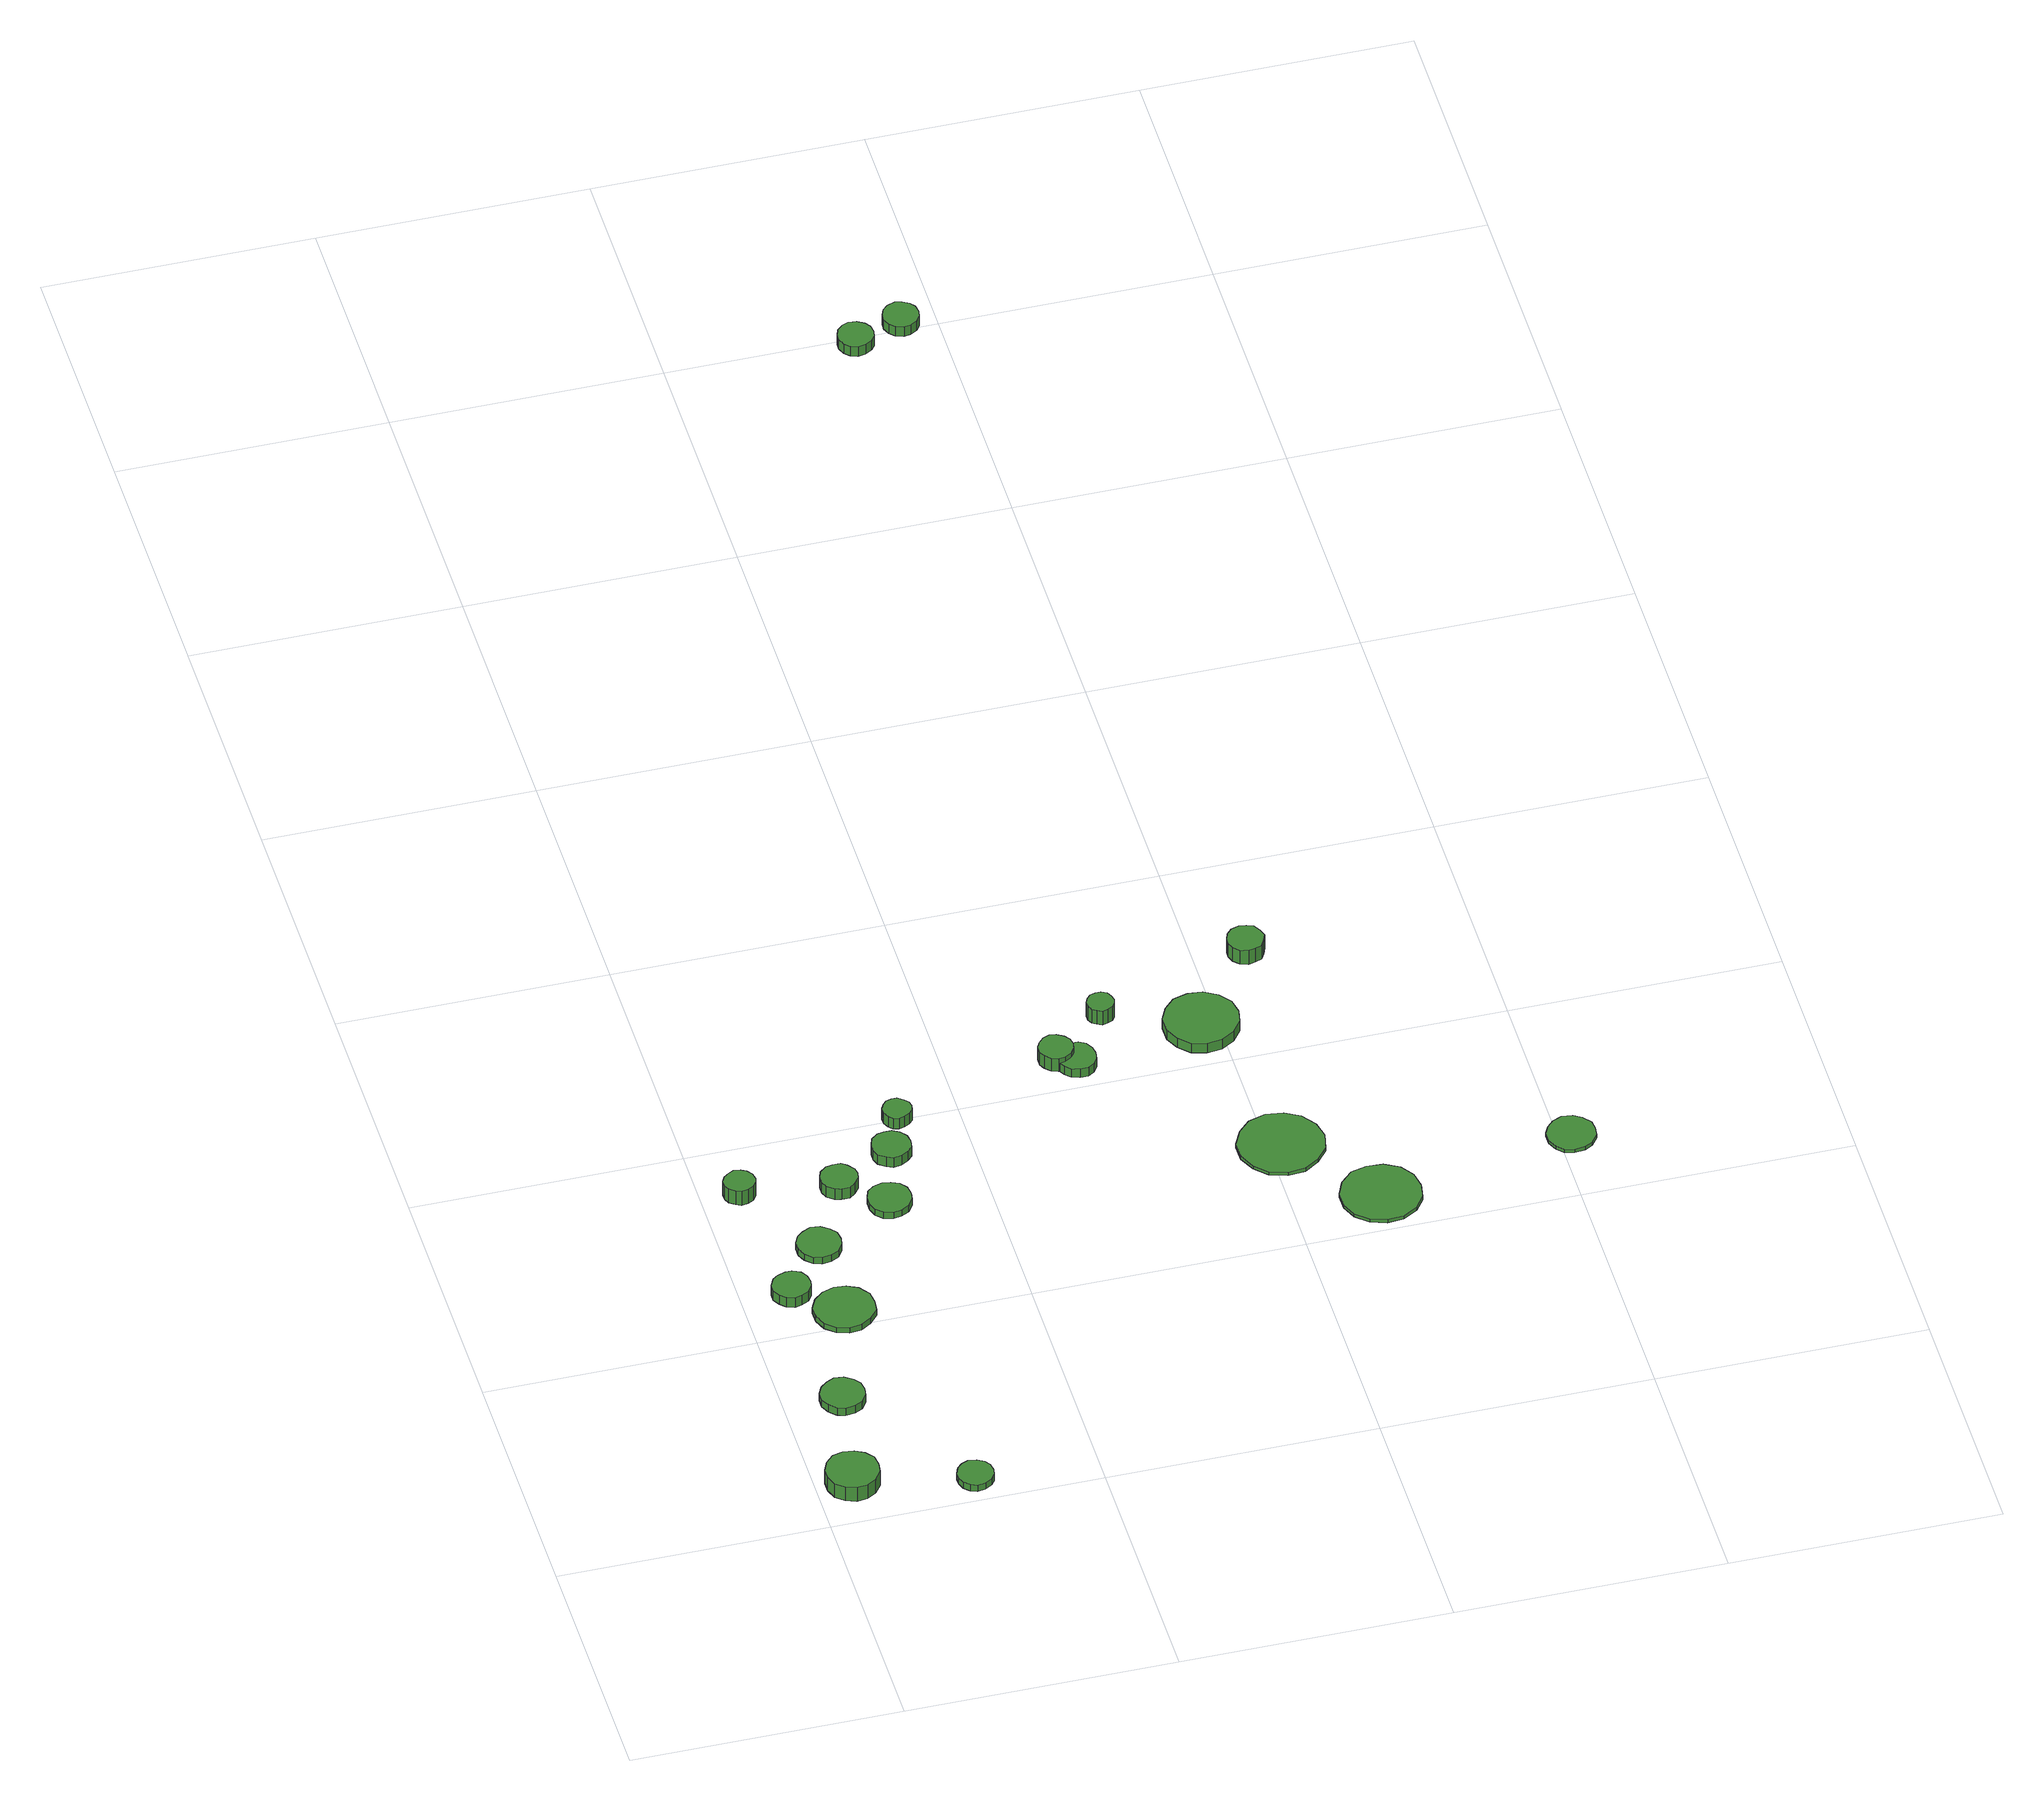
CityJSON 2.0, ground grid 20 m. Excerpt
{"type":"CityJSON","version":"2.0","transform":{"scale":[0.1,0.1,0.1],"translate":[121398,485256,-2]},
"CityObjects":{
"tree1":{"type":"SolitaryVegetationObject","attributes":{"function":"something"},"geometry":[{"type":"MultiSurface","lod":"1","boundaries":[[[0,1,2,3,4,5,6,7,8,9,10,11,12,13,14]],[[15,16,17,18,19,20,21,22,23,24,25,26,27,28,29]],[[0,29,28,1]],[[1,28,27,2]],[[2,27,26,3]],[[3,26,25,4]],[[4,25,24,5]],[[5,24,23,6]],[[6,23,22,7]],[[7,22,21,8]],[[8,21,20,9]],[[9,20,19,10]],[[10,19,18,11]],[[11,18,17,12]],[[12,17,16,13]],[[13,16,15,14]],[[14,15,29,0]]]}]},
"tree2":{"type":"SolitaryVegetationObject","attributes":{"function":"something"},"geometry":[{"type":"MultiSurface","lod":"1","boundaries":[[[30,31,32,33,34,35,36,37,38,39,40,41,42,43,44]],[[45,46,47,48,49,50,51,52,53,54,55,56,57,58,59]],[[30,59,58,31]],[[31,58,57,32]],[[32,57,56,33]],[[33,56,55,34]],[[34,55,54,35]],[[35,54,53,36]],[[36,53,52,37]],[[37,52,51,38]],[[38,51,50,39]],[[39,50,49,40]],[[40,49,48,41]],[[41,48,47,42]],[[42,47,46,43]],[[43,46,45,44]],[[44,45,59,30]]]}]},
"tree3":{"type":"SolitaryVegetationObject","attributes":{"function":"something"},"geometry":[{"type":"MultiSurface","lod":"1","boundaries":[[[60,61,62,63,64,65,66,67,68,69,70,71,72,73,74]],[[75,76,77,78,79,80,81,82,83,84,85,86,87,88,89]],[[60,89,88,61]],[[61,88,87,62]],[[62,87,86,63]],[[63,86,85,64]],[[64,85,84,65]],[[65,84,83,66]],[[66,83,82,67]],[[67,82,81,68]],[[68,81,80,69]],[[69,80,79,70]],[[70,79,78,71]],[[71,78,77,72]],[[72,77,76,73]],[[73,76,75,74]],[[74,75,89,60]]]}]},
"tree4":{"type":"SolitaryVegetationObject","attributes":{"function":"something"},"geometry":[{"type":"MultiSurface","lod":"1","boundaries":[[[90,91,92,93,94,95,96,97,98,99,100,101,102,103,104]],[[105,106,107,108,109,110,111,112,113,114,115,116,117,118,119]],[[90,119,118,91]],[[91,118,117,92]],[[92,117,116,93]],[[93,116,115,94]],[[94,115,114,95]],[[95,114,113,96]],[[96,113,112,97]],[[97,112,111,98]],[[98,111,110,99]],[[99,110,109,100]],[[100,109,108,101]],[[101,108,107,102]],[[102,107,106,103]],[[103,106,105,104]],[[104,105,119,90]]]}]},
"tree5":{"type":"SolitaryVegetationObject","attributes":{"function":"something"},"geometry":[{"type":"MultiSurface","lod":"1","boundaries":[[[120,121,122,123,124,125,126,127,128,129,130,131,132,133,134]],[[135,136,137,138,139,140,141,142,143,144,145,146,147,148,149]],[[120,149,148,121]],[[121,148,147,122]],[[122,147,146,123]],[[123,146,145,124]],[[124,145,144,125]],[[125,144,143,126]],[[126,143,142,127]],[[127,142,141,128]],[[128,141,140,129]],[[129,140,139,130]],[[130,139,138,131]],[[131,138,137,132]],[[132,137,136,133]],[[133,136,135,134]],[[134,135,149,120]]]}]},
"tree6":{"type":"SolitaryVegetationObject","attributes":{"function":"something"},"geometry":[{"type":"MultiSurface","lod":"1","boundaries":[[[150,151,152,153,154,155,156,157,158,159,160,161,162,163,164]],[[165,166,167,168,169,170,171,172,173,174,175,176,177,178,179]],[[150,179,178,151]],[[151,178,177,152]],[[152,177,176,153]],[[153,176,175,154]],[[154,175,174,155]],[[155,174,173,156]],[[156,173,172,157]],[[157,172,171,158]],[[158,171,170,159]],[[159,170,169,160]],[[160,169,168,161]],[[161,168,167,162]],[[162,167,166,163]],[[163,166,165,164]],[[164,165,179,150]]]}]},
"tree7":{"type":"SolitaryVegetationObject","attributes":{"function":"something"},"geometry":[{"type":"MultiSurface","lod":"1","boundaries":[[[180,181,182,183,184,185,186,187,188,189,190,191,192,193,194]],[[195,196,197,198,199,200,201,202,203,204,205,206,207,208,209]],[[180,209,208,181]],[[181,208,207,182]],[[182,207,206,183]],[[183,206,205,184]],[[184,205,204,185]],[[185,204,203,186]],[[186,203,202,187]],[[187,202,201,188]],[[188,201,200,189]],[[189,200,199,190]],[[190,199,198,191]],[[191,198,197,192]],[[192,197,196,193]],[[193,196,195,194]],[[194,195,209,180]]]}]},
"tree8":{"type":"SolitaryVegetationObject","attributes":{"function":"something"},"geometry":[{"type":"MultiSurface","lod":"1","boundaries":[[[210,211,212,213,214,215,216,217,218,219,220,221,222,223,224]],[[225,226,227,228,229,230,231,232,233,234,235,236,237,238,239]],[[210,239,238,211]],[[211,238,237,212]],[[212,237,236,213]],[[213,236,235,214]],[[214,235,234,215]],[[215,234,233,216]],[[216,233,232,217]],[[217,232,231,218]],[[218,231,230,219]],[[219,230,229,220]],[[220,229,228,221]],[[221,228,227,222]],[[222,227,226,223]],[[223,226,225,224]],[[224,225,239,210]]]}]},
"tree9":{"type":"SolitaryVegetationObject","attributes":{"function":"something"},"geometry":[{"type":"MultiSurface","lod":"1","boundaries":[[[240,241,242,243,244,245,246,247,248,249,250,251,252,253,254]],[[255,256,257,258,259,260,261,262,263,264,265,266,267,268,269]],[[240,269,268,241]],[[241,268,267,242]],[[242,267,266,243]],[[243,266,265,244]],[[244,265,264,245]],[[245,264,263,246]],[[246,263,262,247]],[[247,262,261,248]],[[248,261,260,249]],[[249,260,259,250]],[[250,259,258,251]],[[251,258,257,252]],[[252,257,256,253]],[[253,256,255,254]],[[254,255,269,240]]]}]},
"tree10":{"type":"SolitaryVegetationObject","attributes":{"function":"something"},"geometry":[{"type":"MultiSurface","lod":"1","boundaries":[[[270,271,272,273,274,275,276,277,278,279,280,281,282,283,284]],[[285,286,287,288,289,290,291,292,293,294,295,296,297,298,299]],[[270,299,298,271]],[[271,298,297,272]],[[272,297,296,273]],[[273,296,295,274]],[[274,295,294,275]],[[275,294,293,276]],[[276,293,292,277]],[[277,292,291,278]],[[278,291,290,279]],[[279,290,289,280]],[[280,289,288,281]],[[281,288,287,282]],[[282,287,286,283]],[[283,286,285,284]],[[284,285,299,270]]]}]},
"tree11":{"type":"SolitaryVegetationObject","attributes":{"function":"something"},"geometry":[{"type":"MultiSurface","lod":"1","boundaries":[[[300,301,302,303,304,305,306,307,308,309,310,311,312,313,314]],[[315,316,317,318,319,320,321,322,323,324,325,326,327,328,329]],[[300,329,328,301]],[[301,328,327,302]],[[302,327,326,303]],[[303,326,325,304]],[[304,325,324,305]],[[305,324,323,306]],[[306,323,322,307]],[[307,322,321,308]],[[308,321,320,309]],[[309,320,319,310]],[[310,319,318,311]],[[311,318,317,312]],[[312,317,316,313]],[[313,316,315,314]],[[314,315,329,300]]]}]},
"tree12":{"type":"SolitaryVegetationObject","attributes":{"function":"something"},"geometry":[{"type":"MultiSurface","lod":"1","boundaries":[[[330,331,332,333,334,335,336,337,338,339,340,341,342,343,344]],[[345,346,347,348,349,350,351,352,353,354,355,356,357,358,359]],[[330,359,358,331]],[[331,358,357,332]],[[332,357,356,333]],[[333,356,355,334]],[[334,355,354,335]],[[335,354,353,336]],[[336,353,352,337]],[[337,352,351,338]],[[338,351,350,339]],[[339,350,349,340]],[[340,349,348,341]],[[341,348,347,342]],[[342,347,346,343]],[[343,346,345,344]],[[344,345,359,330]]]}]},
"tree13":{"type":"SolitaryVegetationObject","attributes":{"function":"something"},"geometry":[{"type":"MultiSurface","lod":"1","boundaries":[[[360,361,362,363,364,365,366,367,368,369,370,371,372,373,374]],[[375,376,377,378,379,380,381,382,383,384,358,385,386,387,388]],[[360,388,387,361]],[[361,387,386,362]],[[362,386,385,363]],[[363,385,358,364]],[[364,358,384,365]],[[365,384,383,366]],[[366,383,382,367]],[[367,382,381,368]],[[368,381,380,369]],[[369,380,379,370]],[[370,379,378,371]],[[371,378,377,372]],[[372,377,376,373]],[[373,376,375,374]],[[374,375,388,360]]]}]},
"tree14":{"type":"SolitaryVegetationObject","attributes":{"function":"something"},"geometry":[{"type":"MultiSurface","lod":"1","boundaries":[[[389,390,391,392,393,394,395,396,397,398,399,400,401,402,403]],[[404,405,406,407,408,409,410,411,412,413,414,415,416,417,418]],[[389,418,417,390]],[[390,417,416,391]],[[391,416,415,392]],[[392,415,414,393]],[[393,414,413,394]],[[394,413,412,395]],[[395,412,411,396]],[[396,411,410,397]],[[397,410,409,398]],[[398,409,408,399]],[[399,408,407,400]],[[400,407,406,401]],[[401,406,405,402]],[[402,405,404,403]],[[403,404,418,389]]]}]},
"tree15":{"type":"SolitaryVegetationObject","attributes":{"function":"something"},"geometry":[{"type":"MultiSurface","lod":"1","boundaries":[[[419,420,421,422,423,424,425,426,427,428,429,430,431,432,433]],[[434,435,436,437,438,439,440,441,442,443,444,445,446,447,448]],[[419,448,447,420]],[[420,447,446,421]],[[421,446,445,422]],[[422,445,444,423]],[[423,444,443,424]],[[424,443,442,425]],[[425,442,441,426]],[[426,441,440,427]],[[427,440,439,428]],[[428,439,438,429]],[[429,438,437,430]],[[430,437,436,431]],[[431,436,435,432]],[[432,435,434,433]],[[433,434,448,419]]]}]},
"tree16":{"type":"SolitaryVegetationObject","attributes":{"function":"something"},"geometry":[{"type":"MultiSurface","lod":"1","boundaries":[[[449,450,451,452,453,454,455,456,457,458,459,460,461,462,463]],[[464,465,466,467,468,469,470,471,472,473,474,475,476,477,478]],[[449,478,477,450]],[[450,477,476,451]],[[451,476,475,452]],[[452,475,474,453]],[[453,474,473,454]],[[454,473,472,455]],[[455,472,471,456]],[[456,471,470,457]],[[457,470,469,458]],[[458,469,468,459]],[[459,468,467,460]],[[460,467,466,461]],[[461,466,465,462]],[[462,465,464,463]],[[463,464,478,449]]]}]},
"tree17":{"type":"SolitaryVegetationObject","attributes":{"function":"something"},"geometry":[{"type":"MultiSurface","lod":"1","boundaries":[[[479,480,481,482,483,484,485,486,487,488,489,490,491,492,493]],[[494,495,496,497,498,499,500,501,502,503,504,505,506,507,508]],[[479,508,507,480]],[[480,507,506,481]],[[481,506,505,482]],[[482,505,504,483]],[[483,504,503,484]],[[484,503,502,485]],[[485,502,501,486]],[[486,501,500,487]],[[487,500,499,488]],[[488,499,498,489]],[[489,498,497,490]],[[490,497,496,491]],[[491,496,495,492]],[[492,495,494,493]],[[493,494,508,479]]]}]},
"tree18":{"type":"SolitaryVegetationObject","attributes":{"function":"something"},"geometry":[{"type":"MultiSurface","lod":"1","boundaries":[[[509,510,511,512,513,514,515,516,517,518,519,520,521,522,523]],[[524,525,526,527,528,529,530,531,532,533,534,535,536,537,538]],[[509,538,537,510]],[[510,537,536,511]],[[511,536,535,512]],[[512,535,534,513]],[[513,534,533,514]],[[514,533,532,515]],[[515,532,531,516]],[[516,531,530,517]],[[517,530,529,518]],[[518,529,528,519]],[[519,528,527,520]],[[520,527,526,521]],[[521,526,525,522]],[[522,525,524,523]],[[523,524,538,509]]]}]},
"tree19":{"type":"SolitaryVegetationObject","attributes":{"function":"something"},"geometry":[{"type":"MultiSurface","lod":"1","boundaries":[[[539,540,541,542,543,544,545,546,547,548,549,550,551,552,553]],[[554,555,556,557,558,559,560,561,562,563,564,565,566,567,568]],[[539,568,567,540]],[[540,567,566,541]],[[541,566,565,542]],[[542,565,564,543]],[[543,564,563,544]],[[544,563,562,545]],[[545,562,561,546]],[[546,561,560,547]],[[547,560,559,548]],[[548,559,558,549]],[[549,558,557,550]],[[550,557,556,551]],[[551,556,555,552]],[[552,555,554,553]],[[553,554,568,539]]]}]},
"tree20":{"type":"SolitaryVegetationObject","attributes":{"function":"something"},"geometry":[{"type":"MultiSurface","lod":"1","boundaries":[[[569,570,571,572,573,574,575,576,577,578,579,580,581,582,583]],[[584,585,586,587,588,589,590,591,592,593,594,595,596,597,598]],[[569,598,597,570]],[[570,597,596,571]],[[571,596,595,572]],[[572,595,594,573]],[[573,594,593,574]],[[574,593,592,575]],[[575,592,591,576]],[[576,591,590,577]],[[577,590,589,578]],[[578,589,588,579]],[[579,588,587,580]],[[580,587,586,581]],[[581,586,585,582]],[[582,585,584,583]],[[583,584,598,569]]]}]},
"tree21":{"type":"SolitaryVegetationObject","attributes":{"function":"something"},"geometry":[{"type":"MultiSurface","lod":"1","boundaries":[[[599,600,601,602,603,604,605,606,607,608,609,610,611,612,613]],[[614,615,616,617,618,619,620,621,622,623,624,625,626,627,628]],[[599,628,627,600]],[[600,627,626,601]],[[601,626,625,602]],[[602,625,624,603]],[[603,624,623,604]],[[604,623,622,605]],[[605,622,621,606]],[[606,621,620,607]],[[607,620,619,608]],[[608,619,618,609]],[[609,618,617,610]],[[610,617,616,611]],[[611,616,615,612]],[[612,615,614,613]],[[613,614,628,599]]]}]}
},
"vertices":[
[45,38,26],[44,46,26],[39,52,26],[32,56,26],[24,57,26],[16,55,26],[10,49,26],[7,42,26],[7,34,26],[10,26,26],[16,21,26],[24,18,26],[32,19,26],[39,23,26],[44,30,26],[44,30,13],[39,23,13],[32,19,13],[24,18,13],[16,21,13],[10,26,13],[7,34,13],[7,42,13],[10,49,13],[16,55,13],[24,57,13],[32,56,13],[39,52,13],[44,46,13],[45,38,13],
[58,124,19],[57,131,19],[53,136,19],[47,140,19],[40,141,19],[34,138,19],[29,134,19],[26,128,19],[26,121,19],[29,115,19],[34,110,19],[40,108,19],[47,109,19],[53,112,19],[57,118,19],[57,118,12],[53,112,12],[47,109,12],[40,108,12],[34,110,12],[29,115,12],[26,121,12],[26,128,12],[29,134,12],[34,138,12],[40,141,12],[47,140,12],[53,136,12],[57,131,12],[58,124,12],
[50,241,21],[49,247,21],[46,252,21],[40,255,21],[35,255,21],[29,253,21],[25,250,21],[22,244,21],[22,238,21],[25,233,21],[29,229,21],[35,227,21],[40,228,21],[46,231,21],[49,236,21],[49,236,12],[46,231,12],[40,228,12],[35,227,12],[29,229,12],[25,233,12],[22,238,12],[22,244,12],[25,250,12],[29,253,12],[35,255,12],[40,255,12],[46,252,12],[49,247,12],[50,241,12],
[124,20,18],[123,26,18],[120,30,18],[115,33,18],[109,34,18],[104,32,18],[100,28,18],[98,23,18],[98,18,18],[100,13,18],[104,9,18],[109,7,18],[115,8,18],[120,11,18],[123,15,18],[123,15,12],[120,11,12],[115,8,12],[109,7,12],[104,9,12],[100,13,12],[98,18,12],[98,23,12],[100,28,12],[104,32,12],[109,34,12],[115,33,12],[120,30,12],[123,26,12],[124,20,12],
[89,213,17],[88,222,17],[82,230,17],[74,234,17],[65,235,17],[56,232,17],[49,226,17],[45,218,17],[45,209,17],[49,200,17],[56,194,17],[65,191,17],[74,192,17],[82,197,17],[88,204,17],[88,204,12],[82,197,12],[74,192,12],[65,191,12],[56,194,12],[49,200,12],[45,209,12],[45,218,12],[49,226,12],[56,232,12],[65,235,12],[74,234,12],[82,230,12],[88,222,12],[89,213,12],
[39,350,26],[38,355,26],[35,359,26],[31,361,26],[26,362,26],[22,360,26],[18,357,26],[16,353,26],[16,348,26],[18,344,26],[22,341,26],[26,339,26],[31,340,26],[35,342,26],[38,346,26],[38,346,13],[35,342,13],[31,340,13],[26,339,13],[22,341,13],[18,344,13],[16,348,13],[16,353,13],[18,357,13],[22,360,13],[26,362,13],[31,361,13],[35,359,13],[38,355,13],[39,350,13],
[83,282,18],[82,289,18],[78,294,18],[72,298,18],[65,299,18],[59,296,18],[54,292,18],[51,286,18],[51,279,18],[54,273,18],[59,268,18],[65,266,18],[72,267,18],[78,270,18],[82,276,18],[82,276,12],[78,270,12],[72,267,12],[65,266,12],[59,268,12],[54,273,12],[51,279,12],[51,286,12],[54,292,12],[59,296,12],[65,299,12],[72,298,12],[78,294,12],[82,289,12],[83,282,12],
[111,341,22],[110,346,22],[106,351,22],[102,354,22],[96,354,22],[91,353,22],[86,349,22],[84,344,22],[84,338,22],[86,333,22],[91,329,22],[96,328,22],[102,328,22],[106,331,22],[110,336,22],[110,336,12],[106,331,12],[102,328,12],[96,328,12],[91,329,12],[86,333,12],[84,338,12],[84,344,12],[86,349,12],[91,353,12],[96,354,12],[102,354,12],[106,351,12],[110,346,12],[111,341,12],
[143,315,18],[142,322,18],[138,327,18],[132,330,18],[126,331,18],[119,329,18],[114,325,18],[112,319,18],[112,312,18],[114,306,18],[119,301,18],[126,299,18],[132,300,18],[138,303,18],[142,309,18],[142,309,12],[138,303,12],[132,300,12],[126,299,12],[119,301,12],[114,306,12],[112,312,12],[112,319,12],[114,325,12],[119,329,12],[126,331,12],[132,330,12],[138,327,12],[142,322,12],[143,315,12],
[156,365,21],[155,371,21],[151,376,21],[146,379,21],[140,379,21],[135,378,21],[130,374,21],[128,368,21],[128,362,21],[130,357,21],[135,353,21],[140,351,21],[146,352,21],[151,355,21],[155,359,21],[155,359,12],[151,355,12],[146,352,12],[140,351,12],[135,353,12],[130,357,12],[128,362,12],[128,368,12],[130,374,12],[135,378,12],[140,379,12],[146,379,12],[151,376,12],[155,371,12],[156,365,12],
[166,400,22],[165,404,22],[162,407,22],[158,410,22],[154,410,22],[150,409,22],[147,406,22],[145,402,22],[145,397,22],[147,393,22],[150,390,22],[154,389,22],[158,390,22],[162,392,22],[165,395,22],[165,395,12],[162,392,12],[158,390,12],[154,389,12],[150,390,12],[147,393,12],[145,397,12],[145,402,12],[147,406,12],[150,409,12],[154,410,12],[158,410,12],[162,407,12],[165,404,12],[166,400,12],
[292,431,24],[291,436,24],[288,440,24],[283,443,24],[278,444,24],[273,442,24],[269,438,24],[267,434,24],[267,428,24],[269,424,24],[273,420,24],[278,418,24],[283,419,24],[288,422,24],[291,426,24],[291,426,12],[288,422,12],[283,419,12],[278,418,12],[273,420,12],[269,424,12],[267,428,12],[267,434,12],[269,438,12],[273,442,12],[278,444,12],[283,443,12],[288,440,12],[291,436,12],[292,431,12],
[306,422,20],[305,428,20],[302,433,20],[297,436,20],[291,436,20],[285,434,20],[281,430,20],[278,425,20],[278,419,20],[281,414,20],[285,410,20],[291,408,20],[297,408,20],[302,411,20],[305,416,20],[305,416,12],[302,411,12],[297,408,12],[291,408,12],[285,410,12],[281,414,12],[278,419,12],[278,425,12],[281,430,12],[285,434,12],[297,436,12],[302,433,12],[305,428,12],[306,422,12],
[331,465,27],[330,469,27],[328,473,27],[324,475,27],[320,475,27],[316,474,27],[313,471,27],[311,467,27],[311,463,27],[313,459,27],[316,457,27],[320,455,27],[324,456,27],[328,458,27],[330,461,27],[330,461,14],[328,458,14],[324,456,14],[320,455,14],[316,457,14],[313,459,14],[311,463,14],[311,467,14],[313,471,14],[316,474,14],[320,475,14],[324,475,14],[328,473,14],[330,469,14],[331,465,14],
[441,303,14],[438,316,14],[430,327,14],[419,333,14],[406,335,14],[393,331,14],[384,322,14],[378,310,14],[378,297,14],[384,285,14],[393,276,14],[406,272,14],[419,273,14],[430,280,14],[438,290,14],[438,290,11],[430,280,11],[419,273,11],[406,272,11],[393,276,11],[384,285,11],[378,297,11],[378,310,11],[384,322,11],[393,331,11],[406,335,11],[419,333,11],[430,327,11],[438,316,11],[441,303,11],
[414,437,21],[412,448,21],[405,457,21],[395,463,21],[384,464,21],[373,461,21],[365,453,21],[360,443,21],[360,431,21],[365,421,21],[373,413,21],[384,410,21],[395,411,21],[405,417,21],[412,426,21],[412,426,12],[405,417,12],[395,411,12],[384,410,12],[373,413,12],[365,421,12],[360,431,12],[360,443,12],[365,453,12],[373,461,12],[384,464,12],[395,463,12],[405,457,12],[412,448,12],[414,437,12],
[493,236,13],[491,248,13],[484,258,13],[473,264,13],[461,265,13],[449,262,13],[440,253,13],[435,242,13],[435,230,13],[440,219,13],[449,211,13],[461,207,13],[473,208,13],[484,214,13],[491,224,13],[491,224,10],[484,214,10],[473,208,10],[461,207,10],[449,211,10],[440,219,10],[435,230,10],[435,242,10],[440,253,10],[449,262,10],[461,265,10],[473,264,10],[484,258,10],[491,248,10],[493,236,10],
[451,504,26],[449,510,26],[446,515,26],[441,517,26],[436,518,26],[430,516,26],[426,512,26],[424,507,26],[424,502,26],[426,497,26],[430,493,26],[436,491,26],[441,492,26],[446,494,26],[449,499,26],[449,499,13],[446,494,13],[441,492,13],[436,491,13],[430,493,13],[426,497,13],[424,502,13],[424,507,13],[426,512,13],[430,516,13],[436,518,13],[441,517,13],[446,515,13],[449,510,13],[451,504,13],
[627,262,13],[626,269,13],[621,275,13],[615,279,13],[607,280,13],[600,277,13],[595,272,13],[592,266,13],[592,258,13],[595,251,13],[600,246,13],[607,244,13],[615,245,13],[621,248,13],[626,255,13],[626,255,10],[621,248,10],[615,245,10],[607,244,10],[600,246,10],[595,251,10],[592,258,10],[592,266,10],[595,272,10],[600,277,10],[607,280,10],[615,279,10],[621,275,10],[626,269,10],[627,262,10],
[350,1189,24],[349,1195,24],[346,1199,24],[341,1202,24],[335,1203,24],[330,1201,24],[326,1197,24],[324,1192,24],[324,1187,24],[326,1182,24],[330,1178,24],[335,1176,24],[341,1177,24],[346,1180,24],[349,1184,24],[349,1184,15],[346,1180,15],[341,1177,15],[335,1176,15],[330,1178,15],[326,1182,15],[324,1187,15],[324,1192,15],[326,1197,15],[330,1201,15],[335,1203,15],[341,1202,15],[346,1199,15],[349,1195,15],[350,1189,15],
[386,1201,24],[385,1207,24],[382,1211,24],[377,1214,24],[372,1215,24],[366,1213,24],[362,1209,24],[360,1204,24],[360,1199,24],[362,1194,24],[366,1190,24],[372,1188,24],[377,1189,24],[382,1192,24],[385,1196,24],[385,1196,15],[382,1192,15],[377,1189,15],[372,1188,15],[366,1190,15],[362,1194,15],[360,1199,15],[360,1204,15],[362,1209,15],[366,1213,15],[372,1215,15],[377,1214,15],[382,1211,15],[385,1207,15],[386,1201,15]
]}
